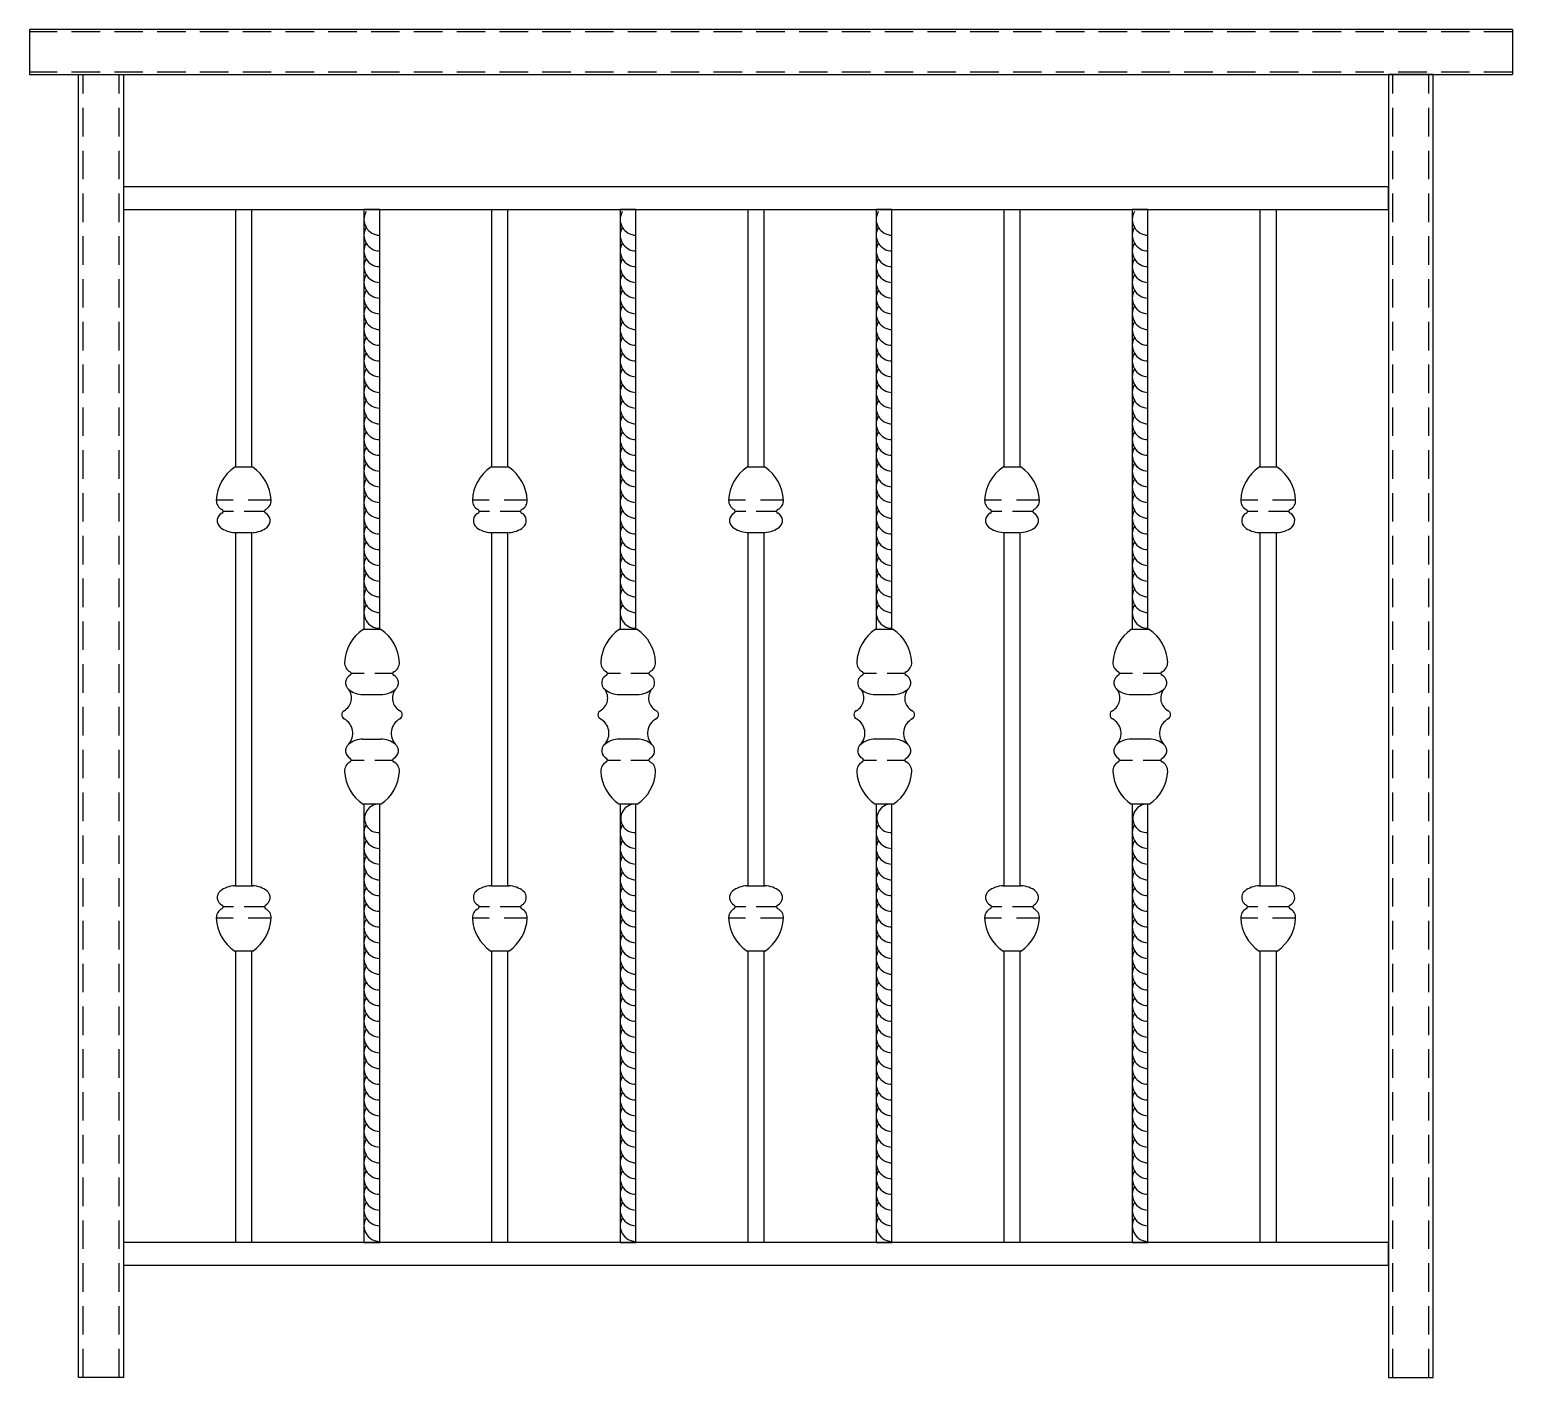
# Model space of a CAD drawing. Header units: millimetres. Extents: x -3007 to 8994, y -4474 to 1907.
# Drawn here: x 1810 to 3130, y 679 to 1879 of the extents above; entities that cross this region are included whole.
import ezdxf

# ---------------------------------------------------------------- set-up
doc = ezdxf.new("R2010")
doc.units = ezdxf.units.MM
doc.header["$MEASUREMENT"] = 0
doc.linetypes.add('DASHED', pattern=[19.05, 12.7, -6.35])
for name, color, linetype in [('@F05_Section_Steel', 24, 'Continuous'), ('F01_Section_AL', 92, 'Continuous'), ('F22_Dim', 9, 'Continuous'), ('XX', 6, 'DASHED')]:
    doc.layers.add(name, color=color, linetype=linetype)

# ---------------------------------------------------------------- blocks, each defined once
blk = doc.blocks.new('*U3')
at = {"layer": '@F05_Section_Steel'}
for p, q in [((1320, 0), (0, 0)), ((0, 0), (0, -40)), ((1320, 0), (1320, -40)), ((0, -40), (1320, -40))]:
    blk.add_line(p, q, dxfattribs=at)
at = {"layer": 'XX', "ltscale": 2}
for p, q in [((1320, -2, 0), (0, -2, 0)), ((1320, -38, 0), (0, -38, 0))]:
    blk.add_line(p, q, dxfattribs=at)
blk = doc.blocks.new('*U11')
at = {"layer": '@F05_Section_Steel'}
for p, q in [((0, -580), (0, 580)), ((0, 580), (40, 580)), ((40, 580), (40, -580)), ((1206, 580, 0), (1166, 580, 0)), ((1166, 580, 0), (1166, -580, 0)), ((1206, -580), (1206, 580)), ((1206, 580, 0), (1206, 580, 0)), ((40, 529.6), (40, 509.6)), ((40, -580), (0, -580)), ((1166, -580, 0), (1206, -580, 0))]:
    blk.add_line(p, q, dxfattribs=at)
at = {"layer": 'F01_Section_AL', "linetype": 'ByBlock', "lineweight": -2}
for p, q in [((1166, 480), (40, 480)), ((40, 480), (40, 460)), ((1166, 460), (1166, 480)), ((40, 460), (1166, 460)), ((1166, -460, 0), (40, -460, 0)), ((40, -460, 0), (40, -480, 0)), ((1166, -480, 0), (1166, -460, 0)), ((40, -480, 0), (1166, -480, 0))]:
    blk.add_line(p, q, dxfattribs=at)
at = {"layer": 'F22_Dim'}
for p, q in [((140, 230.4), (140, 460)), ((140, 460), (154, 460)), ((154, 460), (154, 230.4)), ((268, 460), (254, 460)), ((254, 460), (254, 86)), ((268, 86), (268, 460)), ((367.9, 230.4), (367.9, 460)), ((367.9, 460), (381.9, 460)), ((381.9, 460), (381.9, 230.4)), ((496.1, 460), (482.1, 460)), ((482.1, 460), (482.1, 86)), ((496.1, 86), (496.1, 460)), ((596, 230.4), (596, 460)), ((596, 460), (610, 460)), ((610, 460), (610, 230.4)), ((724, 460), (710, 460)), ((710, 460), (710, 86)), ((724, 86), (724, 460)), ((824, 230.4), (824, 460)), ((824, 460), (838, 460)), ((838, 460), (838, 230.4)), ((952, 460), (938, 460)), ((938, 460), (938, 86)), ((952, 86), (952, 460)), ((1052, 230.4), (1052, 460)), ((1052, 460), (1066, 460)), ((1066, 460), (1066, 230.4)), ((155, 230.4), (139, 230.4)), ((382.9, 230.4), (366.9, 230.4)), ((611, 230.4), (595, 230.4)), ((839, 230.4), (823, 230.4)), ((1067, 230.4), (1051, 230.4)), ((137.7, 201.1), (122.6, 201.1)), ((171.4, 201.1), (150.9, 201.1)), ((365.6, 201.1), (350.5, 201.1)), ((399.3, 201.1), (378.8, 201.1)), ((593.7, 201.1), (578.6, 201.1)), ((627.4, 201.1), (606.9, 201.1)), ((821.7, 201.1), (806.6, 201.1)), ((855.4, 201.1), (834.9, 201.1)), ((1049.7, 201.1), (1034.6, 201.1)), ((1083.4, 201.1), (1062.9, 201.1)), ((137.8, 191.1), (128.6, 191.1)), ((165.4, 191.1), (147.3, 191.1)), ((365.8, 191.1), (356.5, 191.1)), ((393.3, 191.1), (375.2, 191.1)), ((593.9, 191.1), (584.6, 191.1)), ((621.4, 191.1), (603.3, 191.1)), ((821.8, 191.1), (812.6, 191.1)), ((849.4, 191.1), (831.3, 191.1)), ((1049.9, 191.1), (1040.6, 191.1)), ((1077.4, 191.1), (1059.3, 191.1)), ((139, 172.3), (154.5, 172.3)), ((140, -142.4), (140, 172.3)), ((154, 172.3), (154, -142.4)), ((366.9, 172.3), (382.5, 172.3)), ((367.9, -142.4), (367.9, 172.3)), ((381.9, 172.3), (381.9, -142.4)), ((595, 172.4), (610.6, 172.4)), ((596, -142.4), (596, 172.4)), ((610, 172.4), (610, -142.4)), ((823, 172.4), (838.5, 172.4)), ((824, -142.4), (824, 172.4)), ((838, 172.4), (838, -142.4)), ((1051, 172.3), (1066.6, 172.3)), ((1052, -142.4), (1052, 172.3)), ((1066, 172.3), (1066, -142.4)), ((269.1, 86), (253.1, 86)), ((497.2, 86), (481.2, 86)), ((725.2, 86), (709.2, 86)), ((953.1, 86), (937.1, 86)), ((254.3, 46.7), (242.7, 46.7)), ((279.5, 46.7), (263.6, 46.7)), ((482.4, 46.7), (470.8, 46.7)), ((507.6, 46.7), (491.7, 46.7)), ((710.4, 46.7), (698.8, 46.7)), ((735.6, 46.7), (719.7, 46.7)), ((938.3, 46.7), (926.7, 46.7)), ((963.5, 46.7), (947.6, 46.7)), ((253.1, 27.9), (268.7, 27.9)), ((271, 27.9), (271, 28)), ((481.2, 27.9), (496.8, 27.9)), ((499.1, 27.9), (499.1, 28)), ((709.2, 27.9), (724.8, 27.9)), ((727, 27.9), (727, 28)), ((937.1, 27.9), (952.7, 27.9)), ((955, 27.9), (955, 28)), ((253.1, -11.7), (268.7, -11.7)), ((271, -11.8), (271, -11.7)), ((481.2, -11.6), (496.8, -11.6)), ((499.1, -11.7), (499.1, -11.6)), ((709.2, -11.6), (724.8, -11.6)), ((727, -11.7), (727, -11.6)), ((937.1, -11.6), (952.7, -11.6)), ((955, -11.7), (955, -11.6)), ((254.3, -30.7), (242.7, -30.7)), ((279.5, -30.7), (263.6, -30.7)), ((482.4, -30.7), (470.8, -30.7)), ((507.6, -30.7), (491.7, -30.7)), ((710.4, -30.7), (698.8, -30.7)), ((735.6, -30.7), (719.7, -30.7)), ((938.3, -30.7), (926.7, -30.7)), ((963.5, -30.7), (947.6, -30.7)), ((269.1, -69.7), (253.1, -69.7)), ((254, -69.7), (254, -460)), ((268, -460), (268, -69.7)), ((497.2, -69.7), (481.2, -69.7)), ((482.1, -69.7), (482.1, -460)), ((496.1, -460), (496.1, -69.7)), ((725.2, -69.7), (709.2, -69.7)), ((710, -69.7), (710, -460)), ((724, -460), (724, -69.7)), ((953.1, -69.7), (937.1, -69.7)), ((938, -69.7), (938, -460)), ((952, -460), (952, -69.7)), ((140, -142.4), (140, -88.9)), ((154, -88.9), (154, -142.4)), ((367.9, -142.4), (367.9, -88.9)), ((381.9, -88.9), (381.9, -142.4)), ((596, -142.4), (596, -88.9)), ((610, -88.9), (610, -142.4)), ((824, -142.4), (824, -88.9)), ((838, -88.9), (838, -142.4)), ((1052, -142.4), (1052, -88.9)), ((1066, -88.9), (1066, -142.4)), ((139, -142.4), (155, -142.4)), ((366.9, -142.4), (382.9, -142.4)), ((595, -142.4), (611, -142.4)), ((823, -142.4), (839, -142.4)), ((1051, -142.4), (1067, -142.4)), ((137.7, -171.1), (122.6, -171.1)), ((137.8, -161.1), (128.6, -161.1)), ((165.4, -161.1), (147.3, -161.1)), ((171.4, -171.1), (150.9, -171.1)), ((365.6, -171.1), (350.5, -171.1)), ((365.8, -161.1), (356.5, -161.1)), ((393.3, -161.1), (375.2, -161.1)), ((399.3, -171.1), (378.8, -171.1)), ((593.7, -171.1), (578.6, -171.1)), ((593.9, -161.1), (584.6, -161.1)), ((621.4, -161.1), (603.3, -161.1)), ((627.4, -171.1), (606.9, -171.1)), ((821.7, -171.1), (806.6, -171.1)), ((821.8, -161.1), (812.6, -161.1)), ((849.4, -161.1), (831.3, -161.1)), ((855.4, -171.1), (834.9, -171.1)), ((1049.7, -171.1), (1034.6, -171.1)), ((1049.9, -161.1), (1040.6, -161.1)), ((1077.4, -161.1), (1059.3, -161.1)), ((1083.4, -171.1), (1062.9, -171.1)), ((155, -200.4), (139, -200.4)), ((140, -460), (140, -200.4)), ((154, -200.1), (154, -460)), ((382.9, -200.4), (366.9, -200.4)), ((367.9, -460), (367.9, -200.4)), ((381.9, -200.1), (381.9, -460)), ((611, -200.4), (595, -200.4)), ((596, -460), (596, -200.4)), ((610, -200.1), (610, -460)), ((839, -200.4), (823, -200.4)), ((824, -460), (824, -200.4)), ((838, -200.1), (838, -460)), ((1067, -200.4), (1051, -200.4)), ((1052, -460), (1052, -200.4)), ((1066, -200.1), (1066, -460)), ((154, -460), (140, -460)), ((254, -460), (268, -460)), ((381.9, -460), (367.9, -460)), ((482.1, -460), (496.1, -460)), ((610, -460), (596, -460)), ((710, -460), (724, -460)), ((838, -460), (824, -460)), ((938, -460), (952, -460)), ((1066, -460), (1052, -460))]:
    blk.add_line(p, q, dxfattribs=at)
for centre, radius, start, end in [((268, 451), 14, 150, 270), ((496.1, 451), 14, 150, 270), ((724, 451), 14, 150, 270), ((952, 451), 14, 150, 270), ((268, 437), 14, 150, 270), ((496.1, 437), 14, 150, 270), ((724, 437), 14, 150, 270), ((952, 437), 14, 150, 270), ((268, 423), 14, 150, 270), ((496.1, 423), 14, 150, 270), ((724, 423), 14, 150, 270), ((952, 423), 14, 150, 270), ((268, 409), 14, 150, 270), ((496.1, 409), 14, 150, 270), ((724, 409), 14, 150, 270), ((952, 409), 14, 150, 270), ((268, 395), 14, 150, 270), ((496.1, 395), 14, 150, 270), ((724, 395), 14, 150, 270), ((952, 395), 14, 150, 270), ((268, 381), 14, 150, 270), ((496.1, 381), 14, 150, 270), ((724, 381), 14, 150, 270), ((952, 381), 14, 150, 270), ((268, 367), 14, 150, 270), ((496.1, 367), 14, 150, 270), ((724, 367), 14, 150, 270), ((952, 367), 14, 150, 270), ((268, 353), 14, 150, 270), ((496.1, 353), 14, 150, 270), ((724, 353), 14, 150, 270), ((952, 353), 14, 150, 270), ((268, 339), 14, 150, 270), ((496.1, 339), 14, 150, 270), ((724, 339), 14, 150, 270), ((952, 339), 14, 150, 270), ((268, 325), 14, 150, 270), ((496.1, 325), 14, 150, 270), ((724, 325), 14, 150, 270), ((952, 325), 14, 150, 270), ((268, 311), 14, 150, 270), ((496.1, 311), 14, 150, 270), ((724, 311), 14, 150, 270), ((952, 311), 14, 150, 270), ((268, 297), 14, 150, 270), ((496.1, 297), 14, 150, 270), ((724, 297), 14, 150, 270), ((952, 297), 14, 150, 270), ((268, 283), 14, 150, 270), ((496.1, 283), 14, 150, 270), ((724, 283), 14, 150, 270), ((952, 283), 14, 150, 270), ((268, 269), 14, 150, 270), ((496.1, 269), 14, 150, 270), ((724, 269), 14, 150, 270), ((952, 269), 14, 150, 270), ((268, 255), 14, 150, 270), ((496.1, 255), 14, 150, 270), ((724, 255), 14, 150, 270), ((952, 255), 14, 150, 270), ((268, 241), 14, 150, 270), ((496.1, 241), 14, 150, 270), ((724, 241), 14, 150, 270), ((952, 241), 14, 150, 270), ((160, 199.4), 37.5, 124.1543, 177.3819), ((133.9, 199.4), 37.5, 2.6181, 55.8457), ((268, 227), 14, 150, 270), ((268, 241), 14, 205.3769, 270), ((388, 199.4), 37.5, 124.1543, 177.3819), ((361.9, 199.4), 37.5, 2.6181, 55.8457), ((496.1, 227), 14, 150, 270), ((496.1, 241), 14, 205.3769, 270), ((616.1, 199.4), 37.5, 124.1543, 177.3819), ((590, 199.4), 37.5, 2.6181, 55.8457), ((724, 227), 14, 150, 270), ((724, 241), 14, 205.3769, 270), ((844, 199.4), 37.5, 124.1543, 177.3819), ((817.9, 199.4), 37.5, 2.6181, 55.8457), ((952, 227), 14, 150, 270), ((952, 241), 14, 205.3769, 270), ((1072, 199.4), 37.5, 124.1543, 177.3819), ((1046, 199.4), 37.5, 2.6181, 55.8457), ((268, 213), 14, 150, 270), ((496.1, 213), 14, 150, 270), ((724, 213), 14, 150, 270), ((952, 213), 14, 150, 270), ((131.4, 200.7), 8.85, 177.3819, 244.1302), ((162.5, 200.7), 8.85, 295.8698, 2.6181), ((268, 199), 14, 150, 270), ((359.4, 200.7), 8.85, 177.3819, 244.1302), ((390.5, 200.7), 8.85, 295.8698, 2.6181), ((496.1, 199), 14, 150, 270), ((587.5, 200.7), 8.85, 177.3819, 244.1302), ((618.6, 200.7), 8.85, 295.8698, 2.6181), ((724, 199), 14, 150, 270), ((815.4, 200.7), 8.85, 177.3819, 244.1302), ((846.5, 200.7), 8.85, 295.8698, 2.6181), ((952, 199), 14, 150, 270), ((1043.4, 200.7), 8.85, 177.3819, 244.1302), ((1074.6, 200.7), 8.85, 295.8698, 2.6181), ((130.8, 182.8), 7.43, 115.8698, 230.4359), ((126.8, 191.1), 1.79, 295.8698, 64.1302), ((167.2, 191.1), 1.79, 115.8698, 244.1302), ((163.1, 182.8), 7.43, 309.5641, 64.1302), ((268, 185), 14, 150, 270), ((358.8, 182.8), 7.43, 115.8698, 230.4359), ((354.7, 191.1), 1.79, 295.8698, 64.1302), ((395.1, 191.1), 1.79, 115.8698, 244.1302), ((391.1, 182.8), 7.43, 309.5641, 64.1302), ((496.1, 185), 14, 150, 270), ((586.9, 182.8), 7.43, 115.8698, 230.4359), ((582.8, 191.1), 1.79, 295.8698, 64.1302), ((623.2, 191.1), 1.79, 115.8698, 244.1302), ((619.2, 182.8), 7.43, 309.5641, 64.1302), ((724, 185), 14, 150, 270), ((814.8, 182.8), 7.43, 115.8698, 230.4359), ((810.8, 191.1), 1.79, 295.8698, 64.1302), ((851.2, 191.1), 1.79, 115.8698, 244.1302), ((847.1, 182.8), 7.43, 309.5641, 64.1302), ((952, 185), 14, 150, 270), ((1042.8, 182.8), 7.43, 115.8698, 230.4359), ((1038.8, 191.1), 1.79, 295.8698, 64.1302), ((1079.2, 191.1), 1.79, 115.8698, 244.1302), ((1075.2, 182.8), 7.43, 309.5641, 64.1302), ((139.2, 192.9), 20.6, 230.4359, 269.4005), ((154.7, 192.9), 20.6, 270.5995, 309.5641), ((268, 171), 14, 150, 270), ((367.1, 192.9), 20.6, 230.4359, 269.4005), ((382.7, 192.9), 20.6, 270.5995, 309.5641), ((496.1, 171), 14, 150, 270), ((595.3, 193), 20.6, 230.4359, 269.4005), ((610.8, 193), 20.6, 270.5995, 309.5641), ((724, 171), 14, 150, 270), ((823.2, 193), 20.6, 230.4359, 269.4005), ((838.8, 193), 20.6, 270.5995, 309.5641), ((952, 171), 14, 150, 270), ((1051.2, 192.9), 20.6, 230.4359, 269.4005), ((1066.8, 192.9), 20.6, 270.5995, 309.5641), ((268, 157), 14, 150, 270), ((496.1, 157), 14, 150, 270), ((724, 157), 14, 150, 270), ((952, 157), 14, 150, 270), ((268, 143), 14, 150, 270), ((496.1, 143), 14, 150, 270), ((724, 143), 14, 150, 270), ((952, 143), 14, 150, 270), ((268, 129), 14, 150, 270), ((496.1, 129), 14, 150, 270), ((724, 129), 14, 150, 270), ((952, 129), 14, 150, 270), ((268, 115), 14, 150, 270), ((496.1, 115), 14, 150, 270), ((724, 115), 14, 150, 270), ((952, 115), 14, 150, 270), ((268, 101), 14, 150, 270), ((496.1, 101), 14, 150, 270), ((724, 101), 14, 150, 270), ((952, 101), 14, 150, 270), ((274.2, 54.9), 37.5, 124.1543, 177.3819), ((248.1, 54.9), 37.5, 2.6181, 55.8457), ((502.3, 54.9), 37.5, 124.1543, 177.3819), ((476.2, 54.9), 37.5, 2.6181, 55.8457), ((730.2, 54.9), 37.5, 124.1543, 177.3819), ((704.2, 54.9), 37.5, 2.6181, 55.8457), ((958.2, 54.9), 37.5, 124.1543, 177.3819), ((932.1, 54.9), 37.5, 2.6181, 55.8457), ((245.6, 56.2), 8.85, 177.3819, 244.1302), ((276.7, 56.2), 8.85, 295.8698, 2.6181), ((473.7, 56.3), 8.85, 177.3819, 244.1302), ((504.8, 56.3), 8.85, 295.8698, 2.6181), ((701.6, 56.3), 8.85, 177.3819, 244.1302), ((732.8, 56.3), 8.85, 295.8698, 2.6181), ((929.6, 56.3), 8.85, 177.3819, 244.1302), ((960.7, 56.3), 8.85, 295.8698, 2.6181), ((245, 38.4), 7.43, 115.8698, 230.4359), ((240.9, 46.7), 1.79, 295.8698, 64.1302), ((281.3, 46.7), 1.79, 115.8698, 244.1302), ((277.3, 38.4), 7.43, 309.5641, 64.1302), ((473.1, 38.4), 7.43, 115.8698, 230.4359), ((469, 46.7), 1.79, 295.8698, 64.1302), ((509.4, 46.7), 1.79, 115.8698, 244.1302), ((505.4, 38.4), 7.43, 309.5641, 64.1302), ((701, 38.4), 7.43, 115.8698, 230.4359), ((697, 46.7), 1.79, 295.8698, 64.1302), ((737.4, 46.7), 1.79, 115.8698, 244.1302), ((733.4, 38.4), 7.43, 309.5641, 64.1302), ((929, 38.4), 7.43, 115.8698, 230.4359), ((924.9, 46.7), 1.79, 295.8698, 64.1302), ((965.3, 46.7), 1.79, 115.8698, 244.1302), ((961.3, 38.4), 7.43, 309.5641, 64.1302), ((230.1, 24.8), 12.8, 299.0341, 37.7408), ((253.3, 48.5), 20.6, 230.4359, 269.4005), ((268.9, 48.5), 20.6, 270.5995, 309.5641), ((292.1, 24.8), 12.8, 142.2592, 240.9659), ((458.2, 24.8), 12.8, 299.0341, 37.7408), ((481.5, 48.5), 20.6, 230.4359, 269.4005), ((497, 48.5), 20.6, 270.5995, 309.5641), ((520.2, 24.8), 12.8, 142.2592, 240.9659), ((686.2, 24.8), 12.8, 299.0341, 37.7408), ((709.4, 48.5), 20.6, 230.4359, 269.4005), ((725, 48.5), 20.6, 270.5995, 309.5641), ((748.2, 24.8), 12.8, 142.2592, 240.9659), ((914.1, 24.8), 12.8, 299.0341, 37.7408), ((937.3, 48.5), 20.6, 230.4359, 269.4005), ((952.9, 48.5), 20.6, 270.5995, 309.5641), ((976.1, 24.8), 12.8, 142.2592, 240.9659), ((238.4, 10), 4.22, 119.0341, 240.9659), ((283.9, 10), 4.22, 299.0341, 60.9659), ((466.5, 10), 4.22, 119.0341, 240.9659), ((512, 10), 4.22, 299.0341, 60.9659), ((694.4, 10), 4.22, 119.0341, 240.9659), ((740, 10), 4.22, 299.0341, 60.9659), ((922.4, 10), 4.22, 119.0341, 240.9659), ((967.9, 10), 4.22, 299.0341, 60.9659), ((229.2, -6.6), 14.8, 318.5377, 60.9659), ((293.1, -6.6), 14.8, 119.0341, 221.4623), ((457.3, -6.6), 14.8, 318.5377, 60.9659), ((521.2, -6.6), 14.8, 119.0341, 221.4623), ((685.2, -6.6), 14.8, 318.5377, 60.9659), ((749.2, -6.6), 14.8, 119.0341, 221.4623), ((913.2, -6.6), 14.8, 318.5377, 60.9659), ((977.1, -6.6), 14.8, 119.0341, 221.4623), ((253.3, -32.3), 20.6, 90.5995, 129.5641), ((268.9, -32.3), 20.6, 50.4359, 89.4005), ((481.5, -32.3), 20.6, 90.5995, 129.5641), ((497, -32.3), 20.6, 50.4359, 89.4005), ((709.4, -32.3), 20.6, 90.5995, 129.5641), ((725, -32.3), 20.6, 50.4359, 89.4005), ((937.3, -32.3), 20.6, 90.5995, 129.5641), ((952.9, -32.3), 20.6, 50.4359, 89.4005), ((245, -22.1), 7.43, 129.5641, 244.1302), ((277.3, -22.1), 7.43, 295.8698, 50.4359), ((473.1, -22.1), 7.43, 129.5641, 244.1302), ((505.4, -22.1), 7.43, 295.8698, 50.4359), ((701, -22.1), 7.43, 129.5641, 244.1302), ((733.4, -22.1), 7.43, 295.8698, 50.4359), ((929, -22.1), 7.43, 129.5641, 244.1302), ((961.3, -22.1), 7.43, 295.8698, 50.4359), ((245.6, -40), 8.85, 115.8698, 182.6181), ((240.9, -30.4), 1.79, 295.8698, 64.1302), ((281.3, -30.4), 1.79, 115.8698, 244.1302), ((276.7, -40), 8.85, 357.3819, 64.1302), ((473.7, -40), 8.85, 115.8698, 182.6181), ((469, -30.4), 1.79, 295.8698, 64.1302), ((509.4, -30.4), 1.79, 115.8698, 244.1302), ((504.8, -40), 8.85, 357.3819, 64.1302), ((701.6, -40), 8.85, 115.8698, 182.6181), ((697, -30.4), 1.79, 295.8698, 64.1302), ((737.4, -30.4), 1.79, 115.8698, 244.1302), ((732.8, -40), 8.85, 357.3819, 64.1302), ((929.6, -40), 8.85, 115.8698, 182.6181), ((924.9, -30.4), 1.79, 295.8698, 64.1302), ((965.3, -30.4), 1.79, 115.8698, 244.1302), ((960.7, -40), 8.85, 357.3819, 64.1302), ((274.2, -38.7), 37.5, 182.6181, 235.8457), ((248.1, -38.7), 37.5, 304.1543, 357.3819), ((502.3, -38.7), 37.5, 182.6181, 235.8457), ((476.2, -38.7), 37.5, 304.1543, 357.3819), ((730.2, -38.7), 37.5, 182.6181, 235.8457), ((704.2, -38.7), 37.5, 304.1543, 357.3819), ((958.2, -38.7), 37.5, 182.6181, 235.8457), ((932.1, -38.7), 37.5, 304.1543, 357.3819), ((267.2, -82.3), 12.7, 86.513, 273.487), ((495.3, -82.3), 12.7, 86.513, 273.487), ((723.3, -82.3), 12.7, 86.513, 273.487), ((951.2, -82.3), 12.7, 86.513, 273.487), ((268, -95), 14, 150, 270), ((496.1, -95), 14, 150, 270), ((724, -95), 14, 150, 270), ((952, -95), 14, 150, 270), ((268, -109), 14, 150, 270), ((496.1, -109), 14, 150, 270), ((724, -109), 14, 150, 270), ((952, -109), 14, 150, 270), ((268, -123), 14, 150, 270), ((496.1, -123), 14, 150, 270), ((724, -123), 14, 150, 270), ((952, -123), 14, 150, 270), ((268, -137), 14, 150, 270), ((496.1, -137), 14, 150, 270), ((724, -137), 14, 150, 270), ((952, -137), 14, 150, 270), ((139.2, -163), 20.6, 90.5995, 129.5641), ((154.7, -163), 20.6, 50.4359, 89.4005), ((268, -151), 14, 150, 270), ((367.1, -163), 20.6, 90.5995, 129.5641), ((382.7, -163), 20.6, 50.4359, 89.4005), ((496.1, -151), 14, 150, 270), ((595.3, -163), 20.6, 90.5995, 129.5641), ((610.8, -163), 20.6, 50.4359, 89.4005), ((724, -151), 14, 150, 270), ((823.2, -163), 20.6, 90.5995, 129.5641), ((838.8, -163), 20.6, 50.4359, 89.4005), ((952, -151), 14, 150, 270), ((1051.2, -163), 20.6, 90.5995, 129.5641), ((1066.8, -163), 20.6, 50.4359, 89.4005), ((130.8, -152.8), 7.43, 129.5641, 244.1302), ((163.1, -152.8), 7.43, 295.8698, 50.4359), ((268, -165), 14, 150, 270), ((358.8, -152.8), 7.43, 129.5641, 244.1302), ((391.1, -152.8), 7.43, 295.8698, 50.4359), ((496.1, -165), 14, 150, 270), ((586.9, -152.8), 7.43, 129.5641, 244.1302), ((619.2, -152.8), 7.43, 295.8698, 50.4359), ((724, -165), 14, 150, 270), ((814.8, -152.8), 7.43, 129.5641, 244.1302), ((847.1, -152.8), 7.43, 295.8698, 50.4359), ((952, -165), 14, 150, 270), ((1042.8, -152.8), 7.43, 129.5641, 244.1302), ((1075.2, -152.8), 7.43, 295.8698, 50.4359), ((131.4, -170.7), 8.85, 115.8698, 182.6181), ((160, -169.4), 37.5, 182.6181, 235.8457), ((126.8, -161.1), 1.79, 295.8698, 64.1302), ((133.9, -169.4), 37.5, 304.1543, 357.3819), ((167.2, -161.1), 1.79, 115.8698, 244.1302), ((162.5, -170.7), 8.85, 357.3819, 64.1302), ((359.4, -170.7), 8.85, 115.8698, 182.6181), ((388, -169.4), 37.5, 182.6181, 235.8457), ((354.7, -161.1), 1.79, 295.8698, 64.1302), ((361.9, -169.4), 37.5, 304.1543, 357.3819), ((395.1, -161.1), 1.79, 115.8698, 244.1302), ((390.5, -170.7), 8.85, 357.3819, 64.1302), ((587.5, -170.7), 8.85, 115.8698, 182.6181), ((616.1, -169.4), 37.5, 182.6181, 235.8457), ((582.8, -161.1), 1.79, 295.8698, 64.1302), ((590, -169.4), 37.5, 304.1543, 357.3819), ((623.2, -161.1), 1.79, 115.8698, 244.1302), ((618.6, -170.7), 8.85, 357.3819, 64.1302), ((815.4, -170.7), 8.85, 115.8698, 182.6181), ((844, -169.4), 37.5, 182.6181, 235.8457), ((810.8, -161.1), 1.79, 295.8698, 64.1302), ((817.9, -169.4), 37.5, 304.1543, 357.3819), ((851.2, -161.1), 1.79, 115.8698, 244.1302), ((846.5, -170.7), 8.85, 357.3819, 64.1302), ((1043.4, -170.7), 8.85, 115.8698, 182.6181), ((1072, -169.4), 37.5, 182.6181, 235.8457), ((1038.8, -161.1), 1.79, 295.8698, 64.1302), ((1046, -169.4), 37.5, 304.1543, 357.3819), ((1079.2, -161.1), 1.79, 115.8698, 244.1302), ((1074.6, -170.7), 8.85, 357.3819, 64.1302), ((268, -179), 14, 150, 270), ((496.1, -179), 14, 150, 270), ((724, -179), 14, 150, 270), ((952, -179), 14, 150, 270), ((268, -193), 14, 150, 270), ((496.1, -193), 14, 150, 270), ((724, -193), 14, 150, 270), ((952, -193), 14, 150, 270), ((268, -207), 14, 150, 270), ((496.1, -207), 14, 150, 270), ((724, -207), 14, 150, 270), ((952, -207), 14, 150, 270), ((268, -221), 14, 150, 270), ((496.1, -221), 14, 150, 270), ((724, -221), 14, 150, 270), ((952, -221), 14, 150, 270), ((268, -235), 14, 150, 180.0383), ((268, -235), 14, 150, 270), ((496.1, -235), 14, 150, 180.0383), ((496.1, -235), 14, 150, 270), ((724, -235), 14, 150, 180.0383), ((724, -235), 14, 150, 270), ((952, -235), 14, 150, 180.0383), ((952, -235), 14, 150, 270), ((268, -249), 14, 150, 270), ((496.1, -249), 14, 150, 270), ((724, -249), 14, 150, 270), ((952, -249), 14, 150, 270), ((268, -263), 14, 150, 270), ((496.1, -263), 14, 150, 270), ((724, -263), 14, 150, 270), ((952, -263), 14, 150, 270), ((268, -277), 14, 150, 270), ((496.1, -277), 14, 150, 270), ((724, -277), 14, 150, 270), ((952, -277), 14, 150, 270), ((268, -291), 14, 150, 270), ((496.1, -291), 14, 150, 270), ((724, -291), 14, 150, 270), ((952, -291), 14, 150, 270), ((268, -305), 14, 150, 270), ((496.1, -305), 14, 150, 270), ((724, -305), 14, 150, 270), ((952, -305), 14, 150, 270), ((268, -319), 14, 150, 270), ((496.1, -319), 14, 150, 270), ((724, -319), 14, 150, 270), ((952, -319), 14, 150, 270), ((268, -333), 14, 150, 270), ((496.1, -333), 14, 150, 270), ((724, -333), 14, 150, 270), ((952, -333), 14, 150, 270), ((268, -347), 14, 150, 270), ((496.1, -347), 14, 150, 270), ((724, -347), 14, 150, 270), ((952, -347), 14, 150, 270), ((268, -361), 14, 150, 270), ((496.1, -361), 14, 150, 270), ((724, -361), 14, 150, 270), ((952, -361), 14, 150, 270), ((268, -375), 14, 150, 270), ((496.1, -375), 14, 150, 270), ((724, -375), 14, 150, 270), ((952, -375), 14, 150, 270), ((268, -389), 14, 150, 270), ((496.1, -389), 14, 150, 270), ((724, -389), 14, 150, 270), ((952, -389), 14, 150, 270), ((496.1, -403), 14, 150, 270), ((724, -403), 14, 150, 270), ((952, -403), 14, 150, 270), ((268, -403), 14, 150, 270), ((268, -417), 14, 150, 270), ((496.1, -417), 14, 150, 270), ((724, -417), 14, 150, 270), ((952, -417), 14, 150, 270), ((268, -431), 14, 150, 270), ((496.1, -431), 14, 150, 270), ((724, -431), 14, 150, 270), ((952, -431), 14, 150, 270), ((268, -445), 14, 150, 270), ((496.1, -445), 14, 150, 270), ((724, -445), 14, 150, 270), ((952, -445), 14, 150, 270)]:
    blk.add_arc(centre, radius, start, end, dxfattribs=at)
at = {"layer": 'XX', "ltscale": 2}
for p, q in [((4, -580), (4, 580, 0)), ((36, -580), (36, 580, 0)), ((1170, -580, 0), (1170, 580, 0)), ((1202, -580), (1202, 580))]:
    blk.add_line(p, q, dxfattribs=at)

msp = doc.modelspace()

# ---------------------------------------------------------------- block references
for name, p in [('*U3', (1810, 1879.22)), ('*U11', (1853.63, 1259.22))]:
    msp.add_blockref(name, p)

doc.saveas('drawing.dxf')
